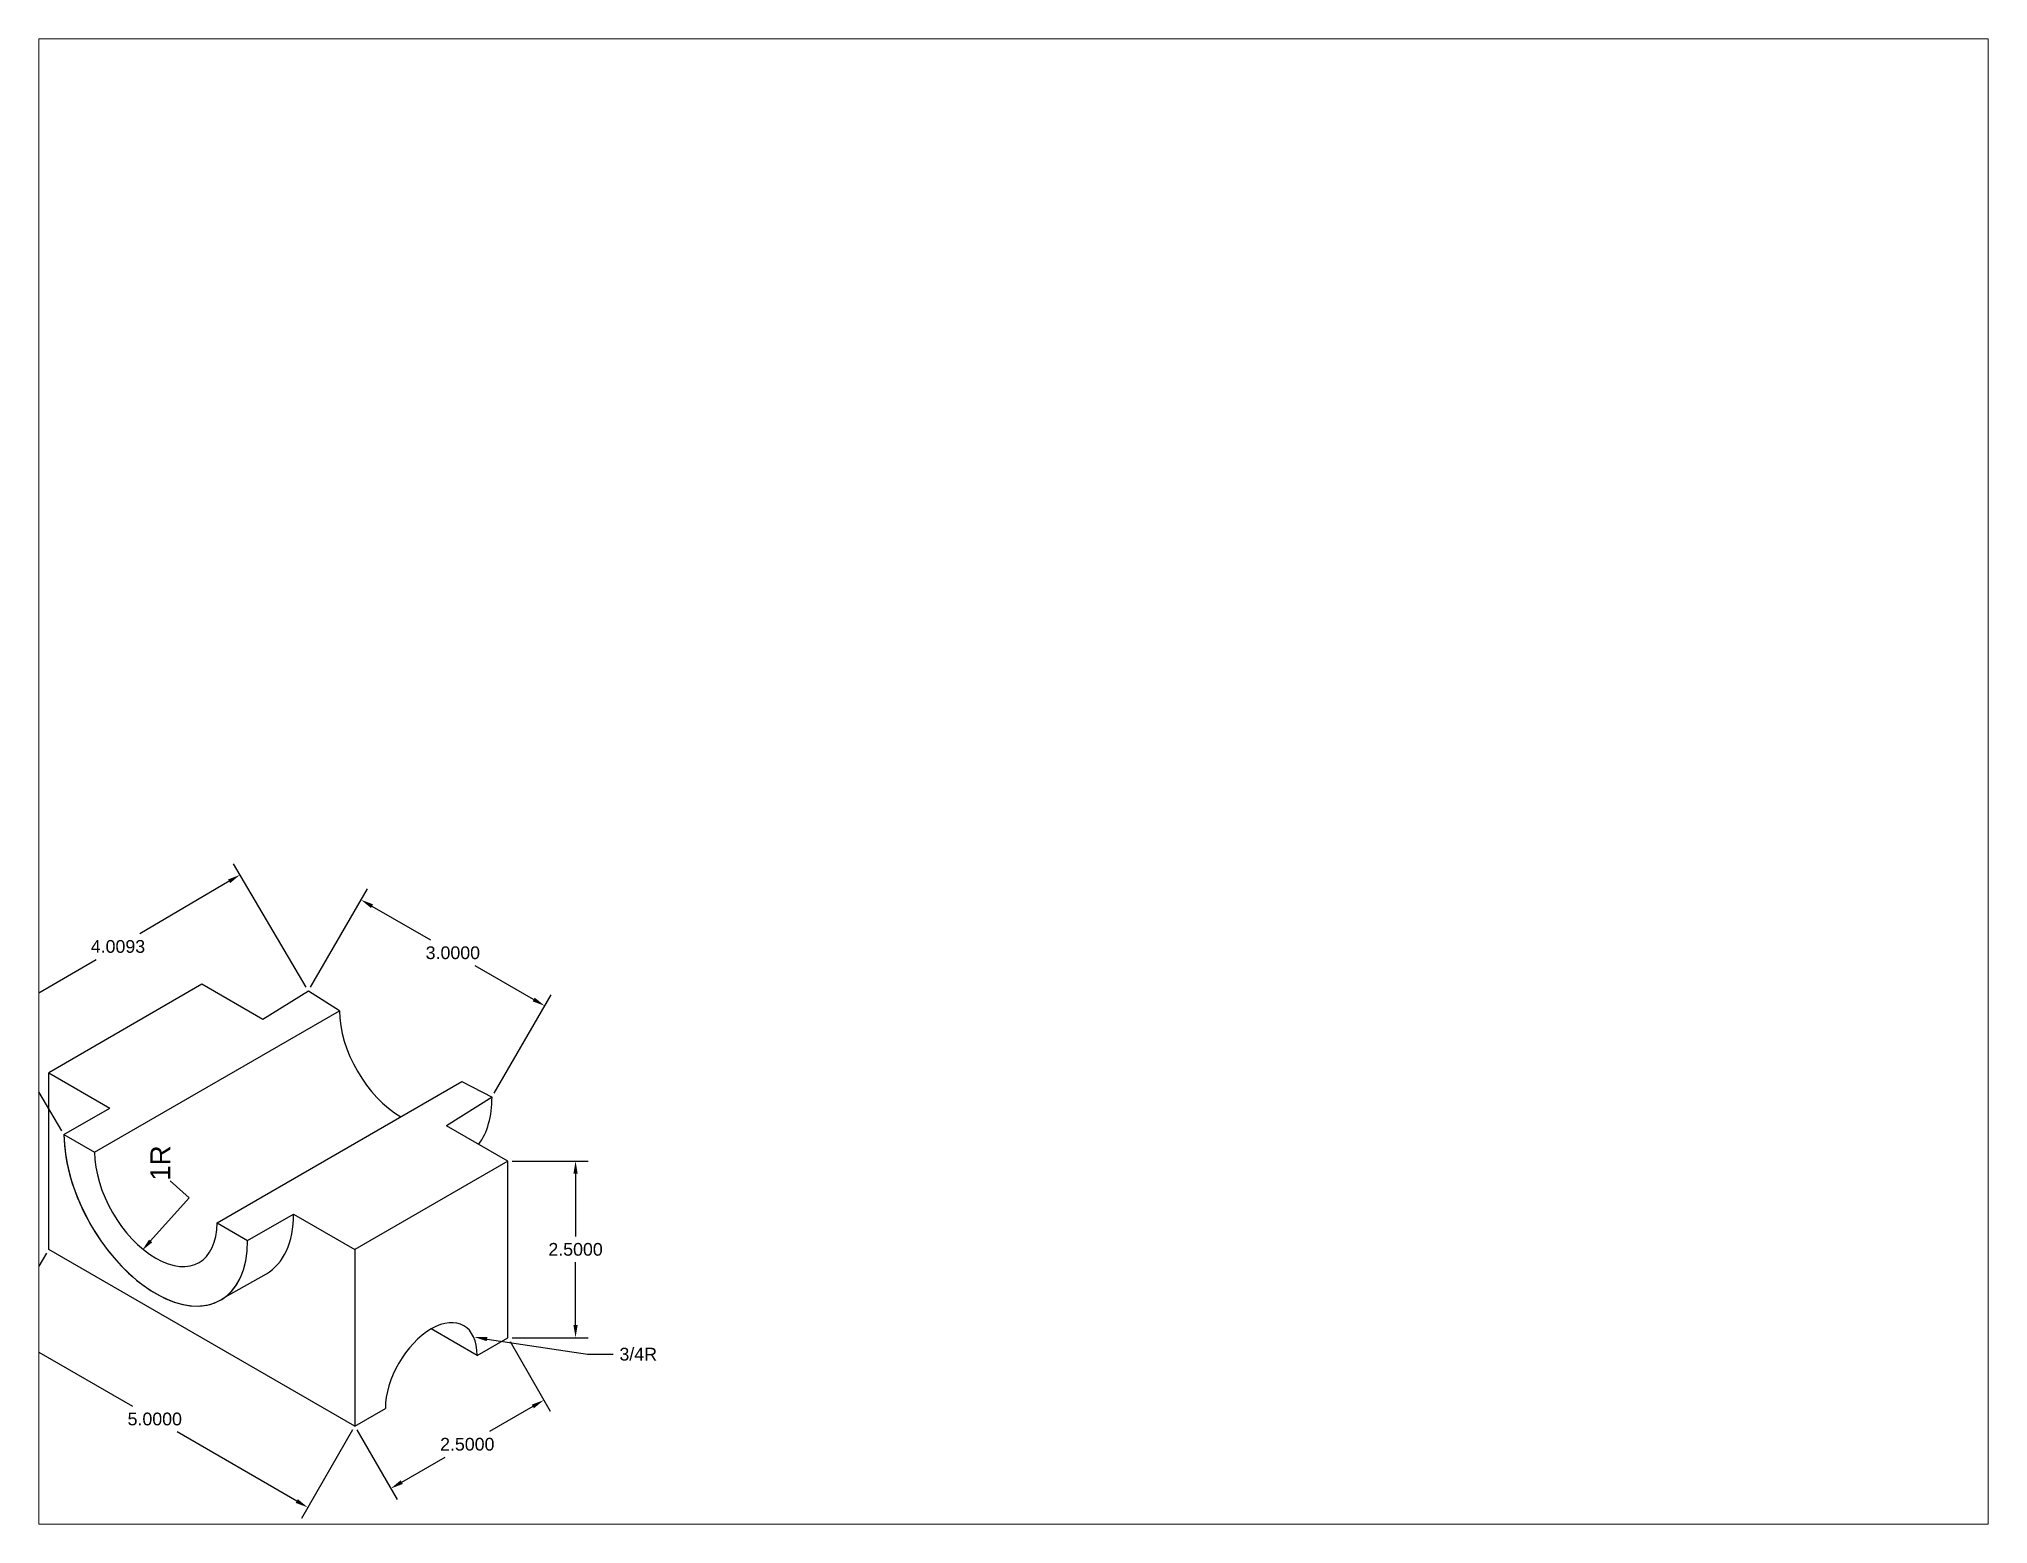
# Paper-space layout 'Layout1' of a CAD drawing. Header units: millimetres. Extents: x 1.05 to 9.45, y 0.8 to 7.2.
# The model-space entities are those that its viewports show. They can reach past a viewport. Long polylines and large blocks are cut down to what shows.
import ezdxf
from ezdxf import colors
from ezdxf.entities.mleader import LeaderData, LeaderLine
from ezdxf.math import Vec2, Vec3

# ---------------------------------------------------------------- set-up
doc = ezdxf.new("R2010")
doc.units = ezdxf.units.MM
doc.header["$MEASUREMENT"] = 0
doc.styles.get("Standard").update_dxf_attribs({"font": 'arial.ttf'})
doc.dimstyles.get("Standard").update_dxf_attribs({"dimtxt": 0.18, "dimasz": 0.18, "dimexe": 0.18, "dimexo": 0.0625, "dimgap": 0.09, "dimtad": 0, "dimtih": 1, "dimtoh": 1, "dimdec": 4, "dimzin": 0, "dimdsep": 46, "dimtxsty": 'Standard', "dimcen": 0.09, "dimadec": 0, "dimazin": 0, "dimtfac": 1, "dimtdec": 4, "dimtofl": 0, "dimtmove": 0, "dimatfit": 3, "dimfxl": 1, "dimtolj": 1, "dimtzin": 0, "dimarcsym": 0})

# ---------------------------------------------------------------- blocks, each defined once
blk = doc.blocks.new('*D1')
at = {"color": 0, "lineweight": -2, "transparency": 16777216}
for p, q in [((25.312, 13.698), (24.287, 15.443)), ((24.223, 15.197), (22.96, 14.454)), ((21.076, 13.349), (22.34, 14.091)), ((21.855, 11.667), (20.83, 13.413))]:
    blk.add_line(p, q, dxfattribs=at)
at = {"color": 0, "transparency": 16777216}
for points in [[(24.208, 15.222), (24.238, 15.171), (24.378, 15.288)], [(21.061, 13.374), (21.092, 13.323), (20.921, 13.257)]]:
    blk.add_solid(points, dxfattribs=at)
at = {"layer": 'Defpoints', "color": 0, "transparency": 16777216}
for p in [(25.344, 13.644), (20.921, 13.257), (21.887, 11.613)]:
    blk.add_point(p, dxfattribs=at)
at = {"color": 0, "transparency": 16777216, "insert": (22.65, 14.273), "char_height": 0.18, "attachment_point": 5}
blk.add_mtext('\\A1;4.0093', dxfattribs=at)
blk = doc.blocks.new('*D2')
at = {"color": 0, "lineweight": -2, "transparency": 16777216}
for p, q in [((25.375, 13.698), (26.179, 15.089)), ((26.244, 14.844), (27.072, 14.366)), ((28.531, 13.524), (27.703, 14.002)), ((27.973, 12.198), (28.777, 13.589))]:
    blk.add_line(p, q, dxfattribs=at)
at = {"color": 0, "transparency": 16777216}
for points in [[(26.259, 14.87), (26.229, 14.818), (26.089, 14.934)], [(28.546, 13.55), (28.516, 13.498), (28.687, 13.434)]]:
    blk.add_solid(points, dxfattribs=at)
at = {"layer": 'Defpoints', "color": 0, "transparency": 16777216}
for p in [(25.344, 13.644), (28.687, 13.434), (27.942, 12.144)]:
    blk.add_point(p, dxfattribs=at)
at = {"color": 0, "transparency": 16777216, "insert": (27.388, 14.184), "char_height": 0.18, "attachment_point": 5}
blk.add_mtext('\\A1;3.0000', dxfattribs=at)
blk = doc.blocks.new('*D3')
at = {"color": 0, "lineweight": -2, "transparency": 16777216}
for p, q in [((21.639, 9.934), (20.916, 8.682)), ((21.162, 8.748), (22.856, 7.77)), ((25.18, 6.428), (23.486, 7.406)), ((25.969, 7.434), (25.246, 6.182))]:
    blk.add_line(p, q, dxfattribs=at)
at = {"color": 0, "transparency": 16777216}
for points in [[(21.177, 8.774), (21.147, 8.722), (21.006, 8.838)], [(25.195, 6.454), (25.165, 6.402), (25.336, 6.338)]]:
    blk.add_solid(points, dxfattribs=at)
at = {"layer": 'Defpoints', "color": 0, "transparency": 16777216}
for p in [(21.67, 9.988), (26, 7.488), (25.336, 6.338)]:
    blk.add_point(p, dxfattribs=at)
at = {"color": 0, "transparency": 16777216, "insert": (23.171, 7.588), "char_height": 0.18, "attachment_point": 5}
blk.add_mtext('\\A1;5.0000', dxfattribs=at)
blk = doc.blocks.new('*D4')
at = {"color": 0, "lineweight": -2, "transparency": 16777216}
for p, q in [((28.197, 8.684), (28.765, 7.7)), ((28.519, 7.766), (27.907, 7.413)), ((26.031, 7.434), (26.6, 6.45)), ((26.665, 6.696), (27.277, 7.049))]:
    blk.add_line(p, q, dxfattribs=at)
at = {"color": 0, "transparency": 16777216}
for points in [[(28.504, 7.792), (28.534, 7.74), (28.675, 7.856)], [(26.65, 6.722), (26.68, 6.67), (26.51, 6.606)]]:
    blk.add_solid(points, dxfattribs=at)
at = {"layer": 'Defpoints', "color": 0, "transparency": 16777216}
for p in [(28.165, 8.738), (28.675, 7.856), (26, 7.488)]:
    blk.add_point(p, dxfattribs=at)
at = {"color": 0, "transparency": 16777216, "insert": (27.592, 7.231), "char_height": 0.18, "attachment_point": 5}
blk.add_mtext('\\A1;2.5000', dxfattribs=at)
blk = doc.blocks.new('*D5')
at = {"color": 0, "lineweight": -2, "transparency": 16777216}
for p, q in [((28.228, 11.238), (29.304, 11.238)), ((29.124, 11.058), (29.124, 10.17)), ((29.124, 8.918), (29.124, 9.807)), ((28.228, 8.738), (29.304, 8.738))]:
    blk.add_line(p, q, dxfattribs=at)
at = {"color": 0, "transparency": 16777216}
for points in [[(29.094, 11.058), (29.154, 11.058), (29.124, 11.238)], [(29.094, 8.918), (29.154, 8.918), (29.124, 8.738)]]:
    blk.add_solid(points, dxfattribs=at)
at = {"layer": 'Defpoints', "color": 0, "transparency": 16777216}
for p in [(28.165, 11.238), (28.165, 8.738), (29.124, 8.738)]:
    blk.add_point(p, dxfattribs=at)
at = {"color": 0, "transparency": 16777216, "insert": (29.124, 9.988), "char_height": 0.18, "attachment_point": 5}
blk.add_mtext('\\A1;2.5000', dxfattribs=at)

msp = doc.modelspace()

# ---------------------------------------------------------------- linework, layer by layer
for p, q in [((23.83517, 13.73846), (21.67011, 12.48846)), ((24.7012, 13.23846), (23.83517, 13.73846)), ((25.34382, 13.64374), (24.7012, 13.23846)), ((25.78373, 13.36346), (25.34382, 13.64374)), ((22.31963, 11.36346), (25.78373, 13.36346)), ((21.67011, 9.98846), (21.67011, 12.48846)), ((21.67011, 12.48846), (22.53613, 11.98846)), ((24.05168, 10.36346), (27.51578, 12.36346)), ((27.94189, 12.14374), (27.29927, 11.73846)), ((27.51578, 12.36346), (27.94189, 12.14374)), ((21.88661, 11.61346), (22.53613, 11.98846)), ((21.88661, 11.61346), (22.31963, 11.36346)), ((28.1653, 11.23846), (27.29927, 11.73846)), ((28.1653, 11.23846), (26.00023, 9.98846)), ((28.1653, 8.73846), (28.1653, 11.23846)), ((24.48469, 10.11346), (25.13421, 10.48846)), ((25.13421, 10.48846), (26.00023, 9.98846)), ((24.05168, 10.36346), (24.48469, 10.11346)), ((26.00023, 7.48846), (21.67011, 9.98846)), ((26.00023, 9.98846), (26.00023, 7.48846)), ((24.17276, 9.31845), (24.7493, 9.64493)), ((27.73229, 8.48846), (27.08277, 8.86346)), ((27.73229, 8.48846), (28.1653, 8.73846)), ((26.00023, 7.48846), (26.43325, 7.73846))]:
    msp.add_line(p, q)
for centre, major_axis, start_param, end_param in [((26.64975, 12.86346), (0.61237, -1.06066), 3.92699082, 5.49778714), ((26.64285, 12.89374), (0.91856, -1.59099), 6.5246214, 7.06858347), ((23.18565, 10.86346), (0.91856, -1.59099), 3.92699082, 7.06858347), ((23.18565, 10.86346), (0.91856, -1.59099), 3.92699082, 7.06858347), ((23.18565, 10.86346), (0.91856, -1.59099), 3.92699082, 7.06858347), ((23.18565, 10.86346), (0.91856, -1.59099), 3.92699082, 7.06858347), ((23.18565, 10.86346), (0.91856, -1.59099), 3.92699082, 7.06858347), ((23.18565, 10.86346), (0.91856, -1.59099), 3.92699082, 7.06858347), ((23.18565, 10.86346), (0.91856, -1.59099), 3.92699082, 7.06858347), ((23.18565, 10.86346), (0.91856, -1.59099), 3.92699082, 6.64455243), ((23.18565, 10.86346), (0.61237, -1.06066), 3.92699082, 7.06858347), ((23.83517, 11.23846), (0.91856, -1.59099), 6.27837039, 7.06858347), ((23.83517, 11.23846), (0.91856, -1.59099), 6.27837039, 7.06858347), ((23.83517, 11.23846), (0.91856, -1.59099), 6.27837039, 7.06858347), ((23.83517, 11.23846), (0.91856, -1.59099), 6.27837039, 7.06858347), ((27.08277, 8.11346), (-0.45928, -0.7955), 2.35619449, 5.49778714)]:
    msp.add_ellipse(centre, major_axis=major_axis, ratio=0.57735027, start_param=start_param, end_param=end_param)

# ---------------------------------------------------------------- texts
msp.add_text('1R', height=0.28083, rotation=90).set_placement((23.39007, 10.95883))

# ---------------------------------------------------------------- dimensions: what is measured, and where the dimension line sits
for p1, p2, distance, picture, middle in [((25.34382, 13.64374), (21.88661, 11.61346), -1.90643, '*D1', (22.6498, 14.27252)), ((25.34382, 13.64374), (27.94189, 12.14374), 1.48939, '*D2', (27.38755, 14.18359)), ((28.1653, 11.23846), (28.1653, 8.73846), 0.95848, '*D5', (29.12378, 9.98846)), ((21.67011, 9.98846), (26.00023, 7.48846), -1.32822, '*D3', (23.17106, 7.58818)), ((26.00023, 7.48846), (28.1653, 8.73846), -1.01853, '*D4', (27.59203, 7.23138))]:
    dim = msp.add_aligned_dim(p1=p1, p2=p2, distance=distance, dimstyle='Standard')
    dim.commit()
    dim.dimension.update_dxf_attribs({"geometry": picture, "text_midpoint": middle})

# ---------------------------------------------------------------- leaders
ml = msp.add_multileader_mtext('Standard')
ml.set_content('', color=256)
ml.set_leader_properties()
ml.build(insert=Vec2(0, 0))
ml.multileader.update_dxf_attribs({"dogleg_length": 0.36, "arrow_head_size": 0.18})
ctx = ml.context
ctx.base_point, ctx.char_height, ctx.arrow_head_size, ctx.landing_gap_size, ctx.plane_origin, ctx.plane_x_axis, ctx.plane_y_axis = Vec3(23.39007, 10.95883), 0.18, 0.18, 0.09, Vec3(22.99202, 9.97336), Vec3(-0.74555679, 0.6664421), Vec3(-0.6664421, -0.74555679)
notes = []
notes.append((ctx, [(0, (1, 1, 0), (23.65847, 10.71892), (-0.74555679, 0.6664421), 0.36, [(0, [(22.99202, 9.97336)], 0, [])])]))
ctx.mtext.insert, ctx.mtext.text_direction, ctx.mtext.rotation, ctx.mtext.flow_direction = Vec3(23.26299, 10.95171), Vec3(-0.74555679, 0.6664421), 2.41216625, 5
ml = msp.add_multileader_mtext('Standard')
ml.set_content('3/4R', color=256)
ml.set_leader_properties()
ml.build(insert=Vec2(0, 0))
ml.multileader.update_dxf_attribs({"dogleg_length": 0.36, "arrow_head_size": 0.18})
ctx = ml.context
ctx.base_point, ctx.char_height, ctx.arrow_head_size, ctx.landing_gap_size, ctx.plane_origin = Vec3(29.65505, 8.50487), 0.18, 0.18, 0.09, Vec3(27.69356, 8.74646)
notes.append((ctx, [(0, (1, 1, 0), (29.29505, 8.50487), (1, 0), 0.36, [(0, [(27.69356, 8.74646)], 0, [])])]))
ctx.mtext.insert, ctx.mtext.flow_direction = Vec3(29.74505, 8.59647), 5
for ctx, leaders in notes:
    for number, flags, end, landing, length, lines in leaders:
        leader = LeaderData()
        leader.index, (leader.has_last_leader_line, leader.has_dogleg_vector, leader.attachment_direction) = number, flags
        leader.last_leader_point, leader.dogleg_vector, leader.dogleg_length = Vec3(end), Vec3(landing), length
        for number, points, colour, breaks in lines:
            line = LeaderLine()
            line.index, line.vertices, line.color, line.breaks = number, Vec3.list(points), colors.encode_raw_color(colour), breaks
            leader.lines.append(line)
        ctx.leaders.append(leader)

psp = doc.layouts.get("Layout1")

# ---------------------------------------------------------------- viewports
at = {"layer": '0'}
psp.add_viewport(center=(5.25, 4), size=(8.4, 6.4), view_center_point=(35.31974, 16.60768), view_height=21.0088362, dxfattribs=at)

doc.saveas('drawing.dxf')
